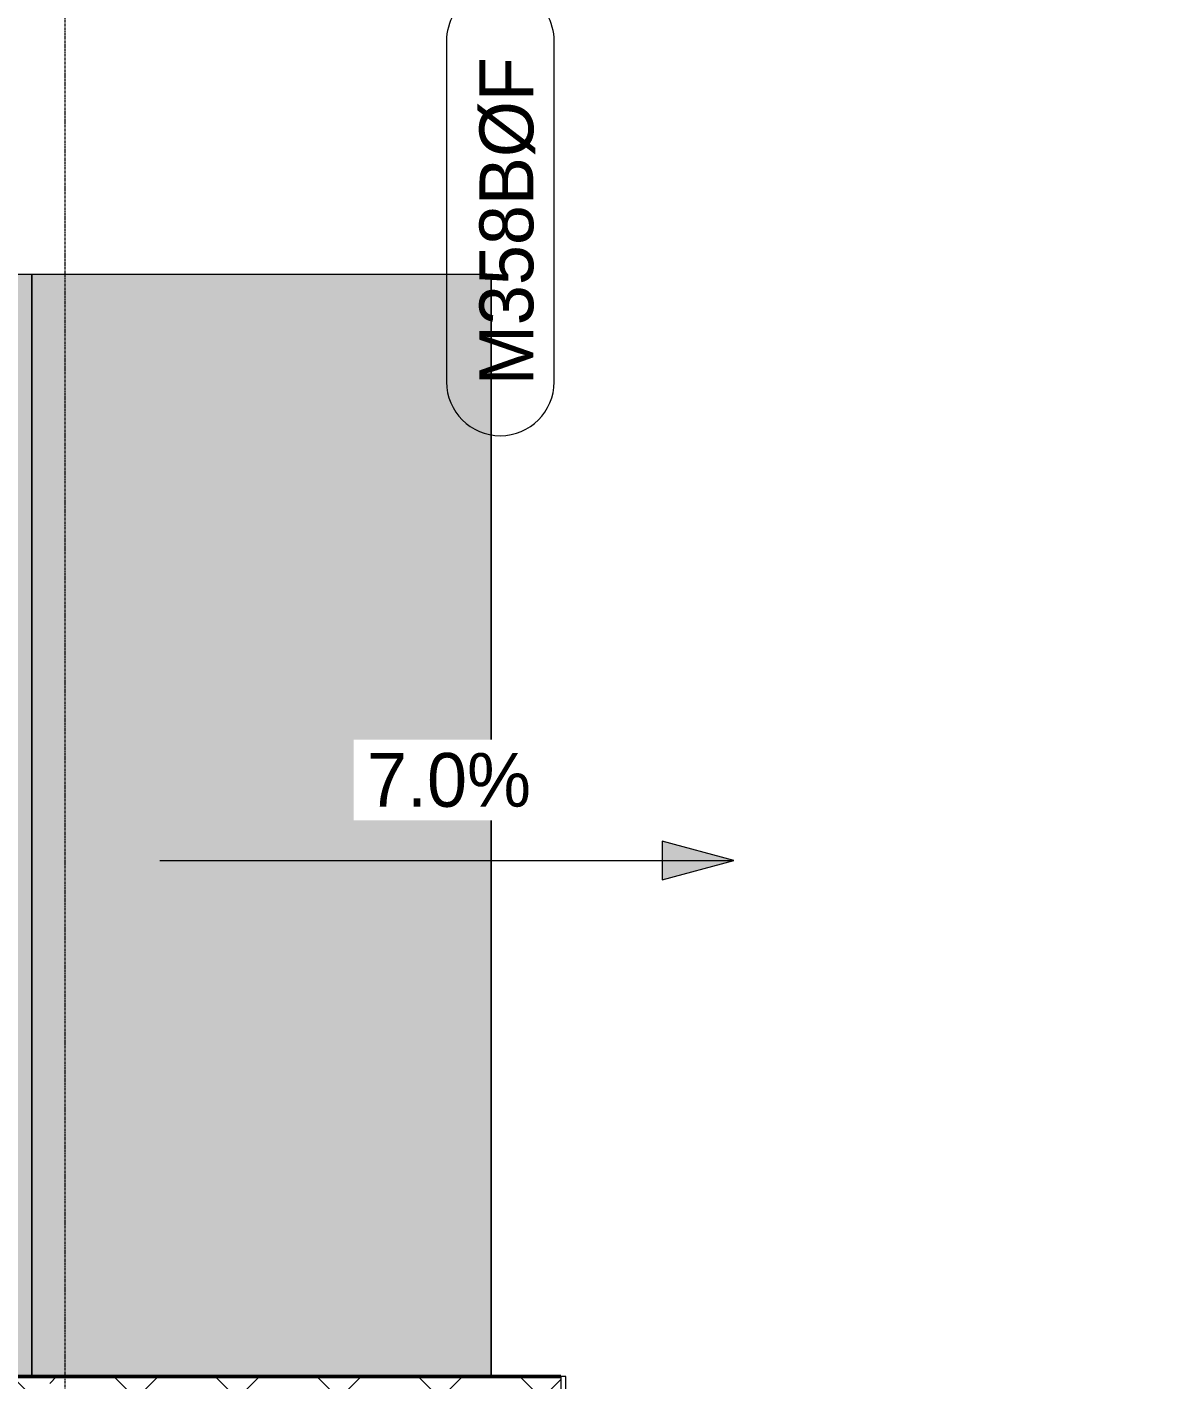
# Model space of a CAD drawing. Header units: inches. Extents: x -4294 to -464, y 9706 to 12475.
# Drawn here: x -3162.3 to -2922.6, y 11543.9 to 11826.7 of the extents above; entities that cross this region are included whole.
import ezdxf

# ---------------------------------------------------------------- set-up
doc = ezdxf.new("R2010")
doc.units = ezdxf.units.IN
doc.header["$MEASUREMENT"] = 0
doc.linetypes.add('Dash', pattern=[0.25, 0.125, -0.125])
doc.linetypes.add('Grid Line 1_2_', pattern=[0.875, 0.5, -0.125, 0.125, -0.125])
for name, color, linetype, lineweight in [('0-1', 7, 'Continuous', 5), ('A-DOOR', 31, 'Continuous', 13), ('A-DOOR-3', 31, 'Continuous', 20), ('A-DOOR-FRAM', 31, 'Continuous', 20), ('A-DOOR-HDLN', 31, 'Dash', 13), ('A-FLOR-1', 10, 'Continuous', 13), ('A-WALL-IDEN', 211, 'Continuous', 9), ('A-WALL-PATT-5', 111, 'Continuous', 9), ('G-ANNO-DIMS', 111, 'Continuous', 9), ('S-FNDN-6', 32, 'Continuous', 50), ('S-GRID-1', 1, 'Grid Line 1_2_', 9)]:
    doc.layers.add(name, color=color, linetype=linetype, lineweight=lineweight)
doc.layers.add('A-AREA-PATT-1', color=7, linetype='Continuous', lineweight=9, transparency=1)
doc.styles.add('Century Gothic', font='ufonts.com_century-gothic.ttf', dxfattribs={"height": 11.25})

# ---------------------------------------------------------------- blocks, each defined once
blk = doc.blocks.new('CTR - 1st Phase - Shell_rvt-1-FLOOR PLAN - BASEMENT')
at = {"layer": 'A-FLOR-1'}
for p, q in [((-3161.32, 11774.99), (-3204.37, 11774.99)), ((-3065.32, 11774.99), (-3161.32, 11774.99)), ((-3161.32, 11774.99), (-3161.32, 11544.61)), ((-3161.32, 11544.61), (-3161.32, 11774.99)), ((-3065.32, 11544.61), (-3065.32, 11774.99)), ((-3065.32, 11774.99), (-3065.32, 11544.61))]:
    blk.add_line(p, q, dxfattribs=at)
at = {"layer": 'S-GRID-1'}
blk.add_line((-3154.32, 9836.18), (-3154.32, 12413.74), dxfattribs=at)
blk = doc.blocks.new('CTR - 1st Phase -Stairs _ Elevators_rvt-1-FLOOR PLAN - BASEMENT')
at = {"layer": 'A-AREA-PATT-1'}
blk.add_hatch(color=256, dxfattribs=at).paths.add_polyline_path([(-3437.3, 11542.99), (-3356.44, 11542.99), (-3356.44, 11546.99), (-3204.37, 11546.99), (-3204.37, 11544.61), (-3065.32, 11544.61), (-3065.32, 11774.99), (-3204.37, 11774.99), (-3204.37, 11770.99), (-3206.86, 11770.99), (-3206.31, 11769.52), (-3206.82, 11769.13), (-3199.27, 11740.79), (-3199.27, 11728.91), (-3207.58, 11770.99), (-3356.44, 11770.99), (-3356.44, 11774.99), (-3437.3, 11774.99), (-3437.3, 11543.03)], flags=0)
blk = doc.blocks.new('Door-Garage-Flush_Panel - 12_ x 7_-2038458-FLOOR PLAN - BASEMENT')
at = {"layer": 'A-DOOR-3'}
for p, q in [((72, -2.9375), (-72, -2.9375)), ((-72, -2.9375), (-72, -4.4375)), ((-72, -4.4375), (72, -4.4375)), ((72, -4.4375), (72, -2.9375))]:
    blk.add_line(p, q, dxfattribs=at)
at = {"layer": 'A-DOOR-FRAM'}
for p, q in [((-72, 2.6875), (-73, 2.6875)), ((-73, 2.6875), (-73, -2.9375)), ((-72, -2.9375), (-72, 2.6875)), ((72, 2.6875), (72, -2.9375)), ((73, 2.6875), (72, 2.6875)), ((73, -2.9375), (73, 2.6875)), ((-73, -2.9375), (-72, -2.9375)), ((72, -2.9375), (73, -2.9375))]:
    blk.add_line(p, q, dxfattribs=at)
at = {"layer": 'A-DOOR-HDLN'}
for p, q in [((-72.5, -100.4375), (-72.5, -2.9375)), ((-72, -4.4375), (-72, -100.4375)), ((72, -4.4375), (72, -100.4375)), ((72.5, -100.4375), (72.5, -2.9375)), ((-72, -100.4375), (-72.5, -100.4375)), ((72, -100.4375), (72.5, -100.4375))]:
    blk.add_line(p, q, dxfattribs=at)
blk = doc.blocks.new('Wall Tag - ONE-633520-FLOOR PLAN - BASEMENT')
at = {"layer": 'A-WALL-IDEN'}
for p, q in [((0.296875, 0.09375), (-0.296875, 0.09375)), ((-0.296875, -0.09375), (0.296875, -0.09375))]:
    blk.add_line(p, q, dxfattribs=at)
for centre, start, end in [((-0.296875, 0), 90, 270), ((0.296875, 0), 270, 90)]:
    blk.add_arc(centre, 0.09375, start, end, dxfattribs=at)

msp = doc.modelspace()

# ---------------------------------------------------------------- hatches: boundary and pattern name
at = {"layer": 'A-WALL-PATT-5'}
h = msp.add_hatch(dxfattribs=at)
h.set_pattern_fill('FP_32', color=256, style=0, pattern_type=2)
h.set_pattern_definition([(45, (0, 0), (-10.606602, 10.606602), []), (135, (0, 0), (-10.606602, -10.606602), [])])
h.paths.add_polyline_path([(-3202.0866, 11538.9894), (-3162.3237, 11538.9894), (-3162.3237, 11543.1894), (-3146.3237, 11543.1894), (-3146.3237, 11538.9894), (-3050.7241, 11538.9894), (-3050.7241, 11544.6144), (-3204.3737, 11544.6144), (-3204.3737, 11538.9894)], flags=0)
h.paths.add_polyline_path([(-2904.7241, 11538.9894), (-2835.3237, 11538.9894), (-2835.3237, 11543.1894), (-2822.0737, 11543.1894), (-2822.0737, 11544.6144), (-2904.7241, 11544.6144)], flags=0)
at = {"layer": 'G-ANNO-DIMS'}
msp.add_hatch(color=256, dxfattribs=at).paths.add_polyline_path([(-3014.5715, 11652.4677), (-3029.5715, 11656.487), (-3029.5715, 11648.4485)], flags=0)

# ---------------------------------------------------------------- linework, layer by layer
for p, q in [((-3014.5715, 11652.4677), (-3029.5715, 11656.487)), ((-3029.5715, 11656.487), (-3029.5715, 11648.4485)), ((-3134.5715, 11652.4677), (-3014.5715, 11652.4677)), ((-3029.5715, 11648.4485), (-3014.5715, 11652.4677))]:
    msp.add_line(p, q, dxfattribs=at)
at = {"layer": 'S-FNDN-6'}
msp.add_line((-3050.7241, 11544.6144), (-3204.3737, 11544.6144), dxfattribs=at)

# ---------------------------------------------------------------- block references
at = {"layer": '0-1'}
for name in ['CTR - 1st Phase - Shell_rvt-1-FLOOR PLAN - BASEMENT', 'CTR - 1st Phase -Stairs _ Elevators_rvt-1-FLOOR PLAN - BASEMENT']:
    msp.add_blockref(name, (0, 0), dxfattribs=at)
at = {"layer": 'A-DOOR'}
msp.add_blockref('Door-Garage-Flush_Panel - 12_ x 7_-2038458-FLOOR PLAN - BASEMENT', (-2977.7241, 11541.9269), dxfattribs=at)
at = {"layer": 'A-WALL-IDEN', "xscale": 120, "yscale": 120, "zscale": 120, "rotation": 89.99999999999955}
msp.add_blockref('Wall Tag - ONE-633520-FLOOR PLAN - BASEMENT', (-3063.3796, 11788.1269), dxfattribs=at)

# ---------------------------------------------------------------- texts
at = {"layer": 'A-WALL-IDEN', "insert": (-3067.7399, 11751.831), "char_height": 11.25, "width": 87.49125, "attachment_point": 1, "rotation": 90, "style": 'Century Gothic'}
msp.add_mtext('M358BØF', dxfattribs=at)

# ---------------------------------------------------------------- next in the draw order: texts
at = {"layer": 'G-ANNO-DIMS', "insert": (-3091.2515, 11674.9469), "char_height": 11.25, "width": 40.031977, "attachment_point": 1, "line_spacing_factor": 0.984502, "style": 'Century Gothic', "bg_fill": 3, "box_fill_scale": 1.25, "bg_fill_color": 256, "bg_fill_true_color": 13158600, "bg_fill_transparency": 0}
msp.add_mtext('7.0%', dxfattribs=at)

doc.saveas('drawing.dxf')
